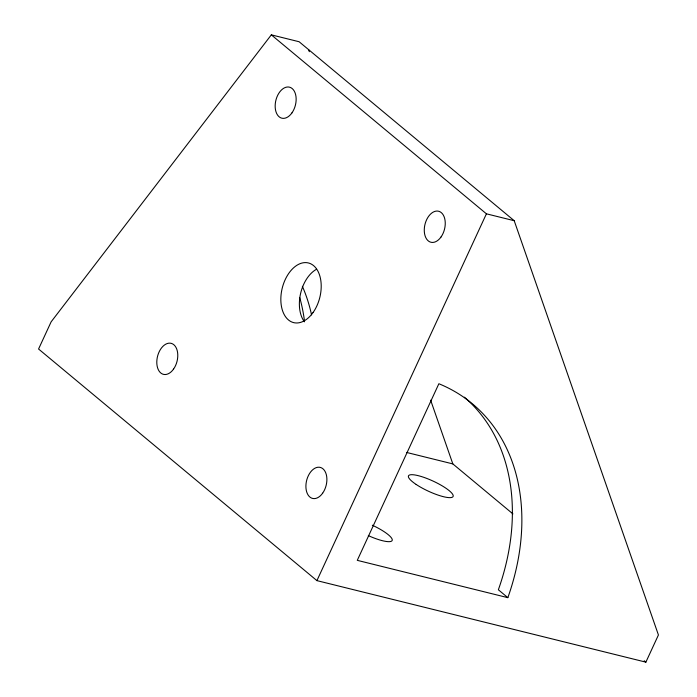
<?xml version="1.0" encoding="UTF-8"?>
<svg xmlns="http://www.w3.org/2000/svg" width="697" height="697" viewBox="0 0 697 697"><rect width="100%" height="100%" fill="white"/><g stroke="black" fill="none" stroke-linecap="round" stroke-linejoin="round"><path stroke-width="1.05" d="M316.917 580.627L486.41 213.822L271.325 34.85L51.125 321.848L38.57 349.014L316.917 580.627L645.875 662.15L658.43 634.976L514.203 220.705L299.118 41.742L271.325 34.85M486.41 213.822L514.203 220.705M406.499 452.423L452.832 463.906L512.914 513.898M507.852 597.66L357.273 560.344L438.875 383.733A227.457 168.962 -50.2 0 1 507.852 597.66L498.364 589.767A227.457 168.962 -50.2 0 0 464.368 397.168M644.194 660.756L645.875 662.15M308.614 49.635L309.329 51.691M430.641 400.174L452.832 463.906M304.423 321.822A30.729 19.359 -76.1 0 1 300.564 293.594A30.729 19.359 -76.1 0 1 316.421 269.303M372.329 525.207A24.587 5.576 24.8 0 1 392.184 540.428A24.587 5.576 24.8 0 1 368.312 535.618M302.367 286.31A221.306 164.396 -50.2 0 1 311.559 314.878M299.745 297.654A221.306 164.396 -50.2 0 1 304.528 321.352M313.023 312.578A30.729 19.359 -76.1 0 0 309.093 263.152A30.729 19.359 -76.1 0 0 280.961 302.646A30.729 19.359 -76.1 0 0 313.023 312.578M441.018 237.006A15.979 10.063 -76.1 0 0 438.936 211.322A15.979 10.063 -76.1 0 0 424.334 231.892A15.979 10.063 -76.1 0 0 441.018 237.006M322.65 493.18A15.979 10.063 -76.1 0 0 320.576 467.487A15.979 10.063 -76.1 0 0 305.966 488.057A15.979 10.063 -76.1 0 0 322.65 493.18M173.544 369.105A15.979 10.063 -76.1 0 0 171.471 343.421A15.979 10.063 -76.1 0 0 156.86 363.991A15.979 10.063 -76.1 0 0 173.544 369.105M291.912 112.94A15.979 10.063 -76.1 0 0 289.83 87.256A15.979 10.063 -76.1 0 0 275.228 107.826A15.979 10.063 -76.1 0 0 291.912 112.94M416.153 484.45A24.587 5.576 24.8 0 0 452.832 496.856A24.587 5.576 24.8 0 0 423.358 477.184A24.587 5.576 24.8 0 0 416.153 484.45"/></g></svg>
